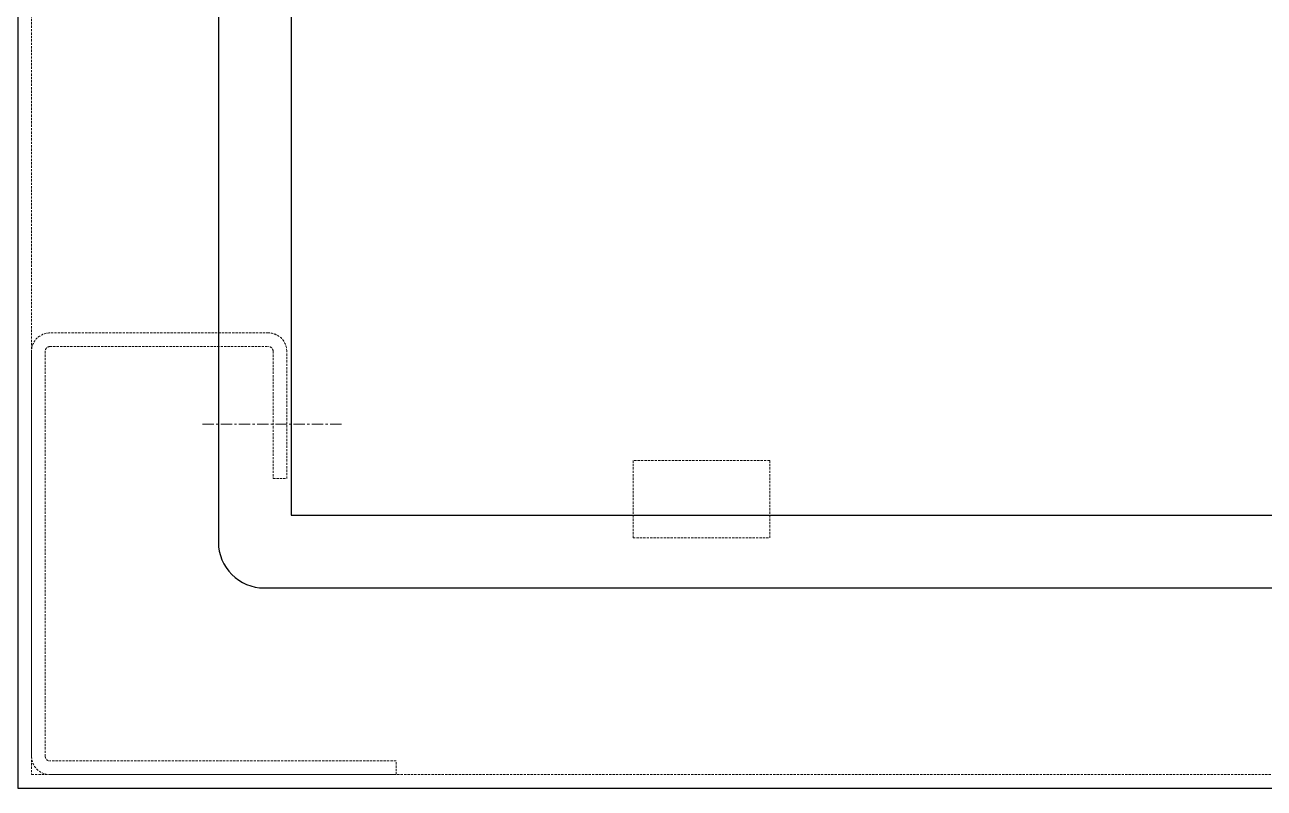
# Model space of a CAD drawing. Header units: millimetres. Extents: x 104 to 100526, y -9639 to 3779.
# Drawn here: x 4545.2 to 4681.2, y 2648 to 2731.8 of the extents above; entities that cross this region are included whole.
import ezdxf

# ---------------------------------------------------------------- set-up
doc = ezdxf.new("R2010")
doc.units = ezdxf.units.MM
doc.linetypes.add('CENTER', pattern=[2, 1.25, -0.25, 0.25, -0.25])
doc.linetypes.add('HIDDEN', pattern=[0.375, 0.25, -0.125])
doc.layers.add('Center', color=7, linetype='CENTER', lineweight=9)
doc.layers.add('NK', color=2, linetype='HIDDEN', lineweight=9)

msp = doc.modelspace()

# ---------------------------------------------------------------- linework, layer by layer
for points in [[(4544.46, 2648), (5144.46, 2648), (5144.46, 3448), (4544.46, 3448)], [(4574.46, 2678), (5114.46, 2678), (5114.46, 3418), (4574.46, 3418)]]:
    msp.add_lwpolyline(points, close=True)
msp.add_lwpolyline([(4571.46, 2670), (5117.46, 2670, 0.414214), (5122.46, 2675), (5122.46, 3421, 0.414214), (5117.46, 3426), (4571.46, 3426, 0.414214), (4566.46, 3421), (4566.46, 2675, 0.414214)], format="xyb", close=True)
at = {"layer": 'Center'}
msp.add_line((4564.71, 2688), (4580.21, 2688), dxfattribs=at)
at = {"layer": 'NK'}
for points in [[(4545.96, 2649.5), (5142.96, 2649.5), (5142.96, 3446.5), (4545.96, 3446.5)], [(4611.96, 2675.5), (4626.96, 2675.5), (4626.96, 2684), (4611.96, 2684)]]:
    msp.add_lwpolyline(points, close=True, dxfattribs=at)
msp.add_lwpolyline([(4573.96, 2682), (4573.96, 2696, 0.414214), (4571.96, 2698), (4547.96, 2698, 0.414214), (4545.96, 2696), (4545.96, 2651.5, 0.414214), (4547.96, 2649.5), (4585.96, 2649.5), (4585.96, 2651), (4547.96, 2651, -0.414214), (4547.46, 2651.5), (4547.46, 2696, -0.414214), (4547.96, 2696.5), (4571.96, 2696.5, -0.414214), (4572.46, 2696), (4572.46, 2682)], format="xyb", close=True, dxfattribs=at)

doc.saveas('drawing.dxf')
